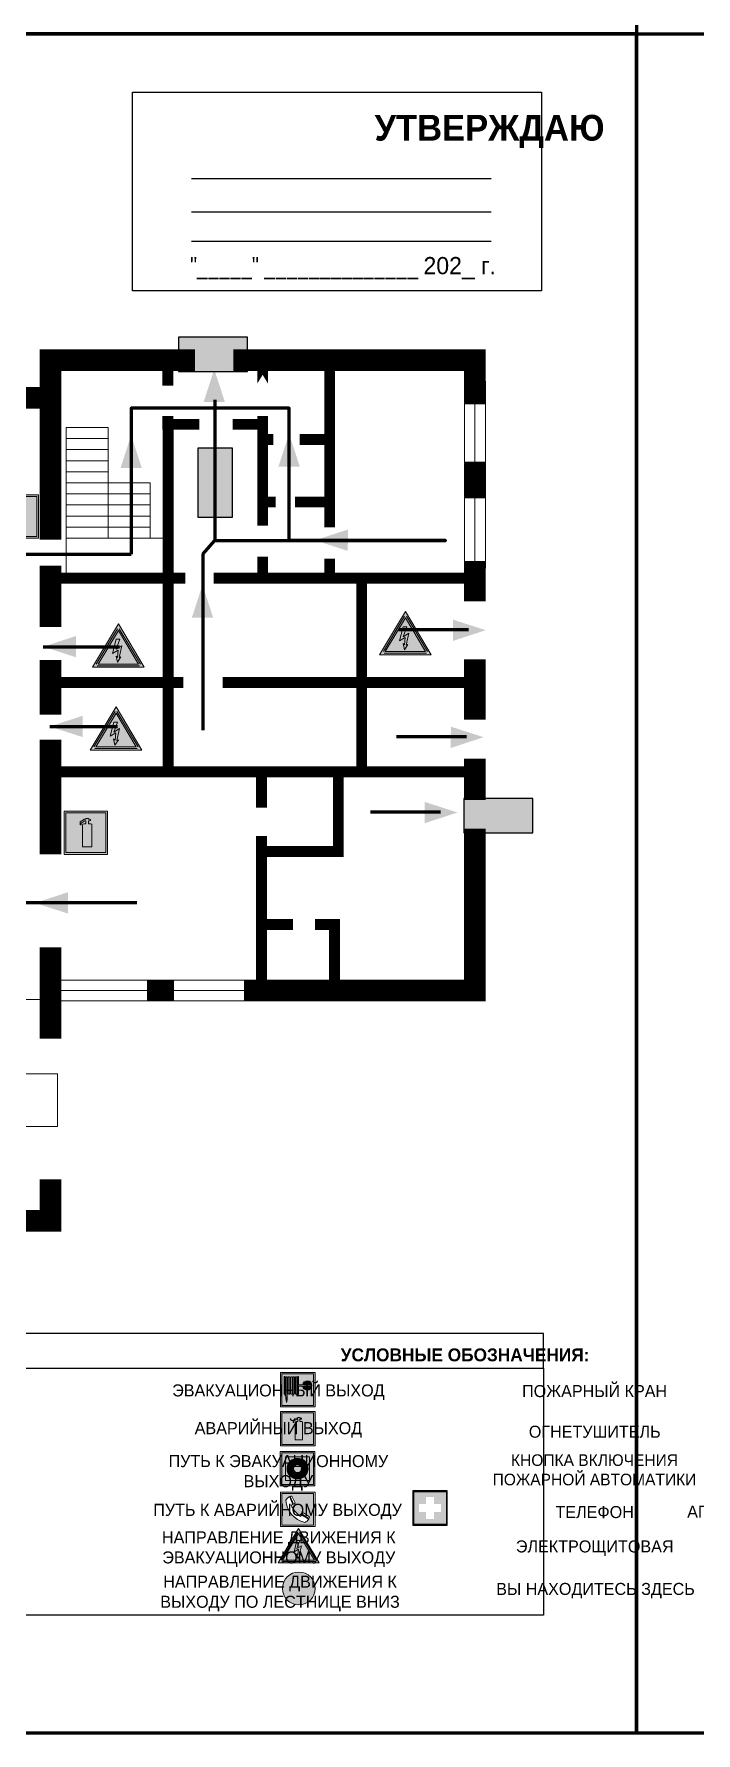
# Model space of a CAD drawing. Header units: millimetres. Extents: x 13810 to 67229, y 12374 to 21950.
# Drawn here: x 34768.5 to 34922.2, y 19878 to 20273 of the extents above; entities that cross this region are included whole.
import ezdxf

# ---------------------------------------------------------------- set-up
doc = ezdxf.new("R2010")
doc.units = ezdxf.units.MM
doc.layers.add('План_Штампы', color=7, linetype='Continuous')
doc.styles.add('обычный', font='arial.ttf')

# ---------------------------------------------------------------- blocks, each defined once
blk = doc.blocks.new('A$C3E6D3DDE')
at = {"lineweight": 5}
h = blk.add_hatch(color=40, dxfattribs=at)
h.paths.add_polyline_path([(24.1, 1.45), (16.46, -11.35), (31.74, -11.35)])
h.paths.add_polyline_path([(24.09, -0.46), (30.03, -10.41), (18.14, -10.41)], flags=16)
h.paths.add_polyline_path([(24.54, -3.08), (23.41, -6.02), (25.13, -5.01), (24.33, -8.5), (24.82, -8.27), (23.79, -9.86), (23.4, -8.04), (23.8, -8.43), (24.04, -6.29), (22.39, -7.25), (23.44, -3.08)], flags=0)
h = blk.add_hatch(color=256, dxfattribs=at)
h.paths.add_polyline_path([(24.37, 0.03, 0.567511), (23.82, 0.03), (17.59, -10.4, 0.582454), (17.86, -10.88), (30.32, -10.88, 0.582149), (30.6, -10.4)])
h.paths.add_polyline_path([(24.09, -0.46), (18.14, -10.41), (30.03, -10.41)], flags=16)
h.paths.add_polyline_path([(24.54, -3.08), (23.41, -6.02), (25.13, -5.01), (24.33, -8.5), (24.82, -8.27), (23.79, -9.86), (23.4, -8.04), (23.8, -8.43), (24.04, -6.29), (22.39, -7.25), (23.44, -3.08)], flags=0)
h = blk.add_hatch(color=40, dxfattribs=at)
h.paths.add_polyline_path([(24.09, -0.46), (18.14, -10.41), (30.03, -10.41)])
h.paths.add_polyline_path([(24.82, -8.27), (23.79, -9.86), (23.4, -8.04), (23.8, -8.43), (24.04, -6.29), (22.39, -7.25), (23.44, -3.08), (24.54, -3.08), (23.41, -6.02), (25.13, -5.01), (24.33, -8.5)], flags=16)
at = {"color": 40, "lineweight": 5}
for p, q in [((16.46, -11.35), (24.1, 1.45)), ((24.1, 1.45), (31.74, -11.35))]:
    blk.add_line(p, q, dxfattribs=at)
at = {"lineweight": 5}
for p, q in [((17.59, -10.4), (23.82, 0.03)), ((24.37, 0.03), (30.6, -10.4)), ((18.14, -10.41), (24.09, -0.46)), ((23.44, -3.08), (22.39, -7.25)), ((23.41, -6.02), (24.54, -3.08)), ((25.13, -5.01), (23.41, -6.02)), ((24.54, -3.08), (23.44, -3.08)), ((24.09, -0.46), (30.03, -10.41)), ((24.33, -8.5), (25.13, -5.01)), ((22.39, -7.25), (24.04, -6.29)), ((23.8, -8.43), (23.4, -8.04)), ((23.4, -8.04), (23.79, -9.86)), ((23.79, -9.86), (24.82, -8.27)), ((24.04, -6.29), (23.8, -8.43)), ((24.82, -8.27), (24.33, -8.5)), ((17.86, -10.88), (30.32, -10.88)), ((18.14, -10.41), (30.03, -10.41))]:
    blk.add_line(p, q, dxfattribs=at)
at = {"color": 50, "lineweight": 5}
blk.add_line((31.74, -11.35), (16.46, -11.35), dxfattribs=at)
blk = doc.blocks.new('A$C3AD82952')
at = {"true_color": 0xf5f5ff}
h = blk.add_hatch(color=7, dxfattribs=at)
h.dxf.hatch_style = 1
h.paths.add_polyline_path([(8.21, 8.73, 0.414214), (7.89, 9.05), (7.22, 9.05), (7.22, 9.92), (7.59, 9.92, 1), (7.57, 10.36), (7.22, 10.36), (7.22, 10.6), (6.43, 10.6), (6.43, 10.36), (6.01, 10.36), (4.74, 9.59), (4.74, 8.69), (4.98, 8.73), (4.98, 9.26), (6.12, 9.91), (6.43, 9.91), (6.43, 9.05), (5.76, 9.05, 0.414214), (5.44, 8.73), (5.44, 2.2), (8.21, 2.2)], flags=0)
h.paths.add_polyline_path([(12.8, 12.8), (0, 12.8), (0, 0), (12.8, 0)])
h.paths.add_polyline_path([(0.51, 12.29), (12.29, 12.29), (12.29, 0.51), (0.51, 0.51)], flags=16)
h.paths.add_polyline_path([(4.74, 9.59), (6.01, 10.36), (6.43, 10.36), (6.43, 10.6), (7.22, 10.6), (7.22, 10.36), (7.59, 10.36, -0.94586), (7.59, 9.92), (7.22, 9.92), (7.22, 9.05), (7.89, 9.05, -0.414214), (8.21, 8.73), (8.21, 2.2), (5.44, 2.2), (5.44, 8.73, -0.414214), (5.76, 9.05), (6.43, 9.05), (6.43, 9.91), (6.12, 9.91), (4.98, 9.26), (4.98, 8.73), (4.74, 8.69)], flags=0)
h = blk.add_hatch(color=242)
h.dxf.hatch_style = 1
h.paths.add_polyline_path([(12.29, 12.29), (0.51, 12.29), (0.51, 0.51), (12.29, 0.51)])
h.paths.add_polyline_path([(4.74, 8.69), (4.74, 9.59), (6.01, 10.36), (6.43, 10.36), (6.43, 10.6), (7.22, 10.6), (7.22, 10.36), (7.59, 10.36, -0.94586), (7.59, 9.92), (7.22, 9.92), (7.22, 9.05), (7.89, 9.05, -0.414214), (8.21, 8.73), (8.21, 2.2), (5.44, 2.2), (5.44, 8.73, -0.414214), (5.76, 9.05), (6.43, 9.05), (6.43, 9.91), (6.12, 9.91), (4.98, 9.26), (4.98, 8.73)], flags=16)
h = blk.add_hatch(color=7, dxfattribs=at)
h.dxf.hatch_style = 1
h.paths.add_polyline_path([(8.21, 8.73, 0.414214), (7.89, 9.05), (7.22, 9.05), (7.22, 9.92), (7.59, 9.92, 1), (7.57, 10.36), (7.22, 10.36), (7.22, 10.6), (6.43, 10.6), (6.43, 10.36), (6.01, 10.36), (4.74, 9.59), (4.74, 8.69), (4.98, 8.73), (4.98, 9.26), (6.12, 9.91), (6.43, 9.91), (6.43, 9.05), (5.76, 9.05, 0.414214), (5.44, 8.73), (5.44, 2.2), (8.21, 2.2)])
at = {"color": 242, "lineweight": 5}
for p, q in [((0, 0), (0, 12.8)), ((0, 12.8), (12.8, 12.8)), ((6.01, 10.36), (4.74, 9.59)), ((6.01, 10.36), (6.43, 10.36)), ((7.22, 10.6), (6.43, 10.6)), ((6.43, 10.6), (6.43, 10.36)), ((7.22, 10.36), (7.22, 10.6)), ((7.59, 10.36), (7.22, 10.36)), ((12.8, 0), (12.8, 12.8)), ((4.74, 9.59), (4.74, 8.69)), ((4.74, 8.69), (4.98, 8.73)), ((4.98, 9.26), (6.12, 9.91)), ((4.98, 8.73), (4.98, 9.26)), ((5.44, 2.2), (5.44, 8.73)), ((5.76, 9.05), (6.43, 9.05)), ((6.12, 9.91), (6.43, 9.91)), ((6.43, 9.91), (6.43, 9.05)), ((7.22, 9.05), (7.22, 9.92)), ((7.59, 9.92), (7.22, 9.92)), ((7.89, 9.05), (7.22, 9.05)), ((8.21, 2.2), (8.21, 8.73)), ((0, 0), (12.8, 0)), ((5.44, 2.2), (8.21, 2.2))]:
    blk.add_line(p, q, dxfattribs=at)
blk.add_lwpolyline([(0.51, 12.29), (12.29, 12.29), (12.29, 0.51), (0.51, 0.51)], close=True, dxfattribs=at)
for centre, radius, start, end in [((7.58, 10.14), 0.223, 273.1875, 86.8125), ((5.76, 8.73), 0.32, 90, 180), ((7.89, 8.73), 0.32, 0, 90)]:
    blk.add_arc(centre, radius, start, end, dxfattribs=at)
blk = doc.blocks.new('A$C7B4425F7')
at = {"true_color": 0xffffff}
blk.add_hatch(color=7, dxfattribs=at).paths.add_polyline_path([(0, 0), (-16, 0), (-16, -8), (0, -8)])
h = blk.add_hatch(color=126)
h.paths.add_polyline_path([(-0.2, -0.2), (-15.8, -0.2), (-15.8, -7.8), (-0.2, -7.8)])
h.paths.add_polyline_path([(-11.76, -2.03), (-11.76, -3.66), (-11.17, -3.66, -0.568275), (-11.17, -6.18), (-12.58, -6.18), (-12.58, -2.03)], flags=16)
h.paths.add_polyline_path([(-13.33, -4.12, -0.495768), (-13.59, -6.18), (-15.03, -6.18), (-15.03, -2.03), (-13.59, -2.03, -0.487973)], flags=16)
h.paths.add_polyline_path([(-10.25, -2.03), (-9.48, -2.03), (-9.48, -6.18), (-10.25, -6.18)], flags=16)
h.paths.add_polyline_path([(-13.84, -3.69), (-14.24, -3.69), (-14.24, -3.03), (-13.9, -3.03, -0.692621)], flags=0)
h.paths.add_polyline_path([(-9.15, -2.03), (-8.4, -2.03), (-8.04, -3.07), (-7.68, -2.03), (-6.93, -2.03), (-7.64, -4.1), (-6.93, -6.18), (-7.68, -6.18), (-8.04, -5.14), (-8.4, -6.18), (-9.15, -6.18), (-8.44, -4.1)], flags=16)
h.paths.add_polyline_path([(-11.76, -4.46), (-11.42, -4.46, -0.692621), (-11.36, -5.12), (-11.76, -5.12)], flags=0)
h.paths.add_polyline_path([(-13.9, -5.2), (-14.24, -5.2), (-14.24, -4.55), (-13.84, -4.55, -0.708038)], flags=0)
edge = h.paths.add_edge_path(flags=16)
edge.add_ellipse((-5.51, -4.08), major_axis=(0, 2.05), ratio=0.586184, start_angle=0, end_angle=360)
edge = h.paths.add_edge_path(flags=0)
edge.add_ellipse((-5.51, -4.08), major_axis=(0, 1.14), ratio=0.454828, start_angle=0, end_angle=360)
h.paths.add_polyline_path([(-4.13, -4.96, 0.377264), (-3.48, -4.52, 0.0555), (-3.16, -2.03), (-1.66, -2.03), (-1.66, -4.96), (-0.96, -4.96), (-0.96, -7.01), (-1.75, -7.01), (-1.75, -6.18), (-3.3, -6.18), (-3.3, -7.02), (-4.13, -7.02)], flags=16)
h.paths.add_polyline_path([(-2.73, -2.91), (-2.28, -2.91), (-2.28, -4.96), (-3.05, -4.96, 0.079136)], flags=0)
at = {"color": 126}
blk.add_lwpolyline([(-16, -8), (0, -8), (0, 0), (-16, 0)], close=True, dxfattribs=at)
blk = doc.blocks.new('A$C32E8229D')
at = {"true_color": 0xffffff}
blk.add_hatch(color=7, dxfattribs=at).paths.add_polyline_path([(0, 0), (0, -8), (16, -8), (16, 0)])
h = blk.add_hatch(color=126)
h.paths.add_polyline_path([(0.2, -0.2), (15.8, -0.2), (15.8, -7.8), (0.2, -7.8)])
h.paths.add_polyline_path([(13.49, -2.05), (12.08, -2.05), (11.37, -2.63, 0.162397), (11.29, -2.84), (11.29, -3.63), (10.35, -3.63), (10.35, -4.05), (11.68, -4.05), (11.68, -3.48), (12.26, -4.28), (11.29, -5.1), (11.29, -6.78), (11.85, -6.78), (11.85, -5.44), (12.8, -4.64), (12.8, -5.94), (14.46, -5.94), (14.46, -5.39), (13.45, -5.39), (13.45, -3.97), (12.46, -2.59), (13.15, -2.59), (13.69, -3.34), (14.18, -3)], flags=16)
h.paths.add_polyline_path([(10.74, -1.82, 1), (11.8, -1.82, 1)], flags=16)
h.paths.add_polyline_path([(9.39, -3.59), (5.99, -3.59), (6.56, -3.03), (5.91, -3.03), (5.1, -3.83), (5.91, -4.64), (6.56, -4.64), (5.99, -4.09), (9.39, -4.09)], flags=16)
h.paths.add_polyline_path([(4.29, -1.08), (1.72, -1.08), (1.72, -6.6), (4.29, -6.6)], flags=16)
at = {"color": 126}
blk.add_lwpolyline([(16, -8), (0, -8), (0, 0), (16, 0)], close=True, dxfattribs=at)
blk = doc.blocks.new('A$C54414219')
at = {"true_color": 0xffffff}
h = blk.add_hatch(color=7, dxfattribs=at)
h.paths.add_polyline_path([(2.39, -9.45), (2.39, -18.3), (11.23, -18.3), (11.23, -9.45)], flags=0)
h.paths.add_polyline_path([(10.71, -13.87, -1), (2.92, -13.87, -1)], flags=0)
h.paths.add_polyline_path([(8.3, -13.87, -1), (5.33, -13.87, -1)], flags=0)
h.paths.add_polyline_path([(0.41, -7.47), (0.41, -20.27), (13.21, -20.27), (13.21, -7.47)])
h.paths.add_polyline_path([(0.92, -19.77), (12.71, -19.77), (12.71, -7.98), (0.92, -7.98)], flags=16)
h.paths.add_polyline_path([(11.23, -9.45), (11.23, -18.3), (2.39, -18.3), (2.39, -9.45)], flags=0)
at = {"lineweight": 5}
h = blk.add_hatch(color=242, dxfattribs=at)
h.paths.add_polyline_path([(12.71, -7.98), (0.92, -7.98), (0.92, -19.77), (12.71, -19.77)])
h.paths.add_polyline_path([(11.23, -18.3), (2.39, -18.3), (2.39, -9.45), (11.23, -9.45)], flags=16)
h.paths.add_polyline_path([(10.71, -13.87, -1), (2.92, -13.87, -1)], flags=0)
h.paths.add_polyline_path([(8.3, -13.87, -1), (5.33, -13.87, -1)], flags=0)
at = {"true_color": 0xffffff}
h = blk.add_hatch(color=7, dxfattribs=at)
h.paths.add_polyline_path([(2.39, -9.45), (2.39, -18.3), (11.23, -18.3), (11.23, -9.45)])
h.paths.add_polyline_path([(10.71, -13.87, -1), (2.92, -13.87, -1)], flags=16)
h.paths.add_polyline_path([(8.3, -13.87, -1), (5.33, -13.87, -1)], flags=0)
at = {"lineweight": 5}
h = blk.add_hatch(color=242, dxfattribs=at)
h.paths.add_polyline_path([(2.92, -13.87, 1), (10.71, -13.87, 1)])
h.paths.add_polyline_path([(8.3, -13.87, -1), (5.33, -13.87, -1)], flags=16)
at = {"color": 242, "lineweight": 5}
for p, q in [((0.41, -20.27), (0.41, -7.47)), ((0.41, -7.47), (13.21, -7.47)), ((0.41, -7.47), (13.21, -7.47)), ((13.21, -20.27), (13.21, -7.47)), ((0.41, -20.27), (13.21, -20.27))]:
    blk.add_line(p, q, dxfattribs=at)
for points in [[(0.92, -7.98), (12.71, -7.98), (12.71, -19.77), (0.92, -19.77)], [(2.39, -9.45), (11.23, -9.45), (11.23, -18.3), (2.39, -18.3)]]:
    blk.add_lwpolyline(points, close=True, dxfattribs=at)
for radius in [3.89, 1.49]:
    blk.add_circle((6.81, -13.87), radius, dxfattribs=at)
blk = doc.blocks.new('A$C456E1F9C')
at = {"lineweight": 5}
h = blk.add_hatch(color=242, dxfattribs=at)
h.paths.add_polyline_path([(0.51, -1.47), (0.51, -13.26), (12.29, -13.26), (12.29, -1.47)])
h.paths.add_polyline_path([(5.42, -4.95, -0.254479), (4.78, -5.4), (3.52, -2.53, -0.209735), (4.23, -2.4)], flags=16)
h.paths.add_polyline_path([(8.53, -8.6), (10.87, -10.17), (10.54, -10.76), (8.03, -9.13, -0.192251)], flags=16)
h.paths.add_polyline_path([(4.61, -5.49, 0.005518), (3.87, -5.72, 0.128647), (7.49, -10.01, 0.00809), (7.83, -9.33), (10.47, -10.97, -0.16736), (8.99, -12.25, -0.327862), (1.95, -3.95, -0.166952), (3.36, -2.62)], flags=16)
at = {"color": 242, "lineweight": 5}
for p, q in [((0, -13.77), (0, -0.97)), ((12.8, -0.97), (0, -0.97)), ((4.61, -5.49), (3.36, -2.62)), ((3.52, -2.53), (4.78, -5.4)), ((4.23, -2.4), (5.42, -4.95)), ((12.8, -13.77), (12.8, -0.97)), ((7.83, -9.33), (10.47, -10.97)), ((8.03, -9.13), (10.54, -10.76)), ((10.81, -10.12), (8.53, -8.6)), ((10.54, -10.76), (10.8, -10.3)), ((10.8, -10.3), (10.81, -10.12)), ((0, -13.77), (12.8, -13.77))]:
    blk.add_line(p, q, dxfattribs=at)
blk.add_lwpolyline([(0.51, -1.47), (12.29, -1.47), (12.29, -13.26), (0.51, -13.26)], close=True, dxfattribs=at)
for centre, radius, start, end in [((4.59, -5.34), 2.99, 114.28453, 152.19739), ((11.12, -3.31), 9.19, 183.99153, 256.60086), ((4.02, -3.27), 0.891, 76.32839, 123.70924), ((14.98, -39.1), 35.17, 107.14873, 108.41345), ((13.86, -0.94), 11.08, 205.55365, 234.87622), ((4.68, -4.59), 0.824, 276.9621, 334.07228), ((-13.31, 0.8), 23.44, 332.54871, 334.40268), ((8.94, -9.5), 0.989, 114.40924, 157.93883), ((7.87, -9.46), 3, 291.92908, 329.9329)]:
    blk.add_arc(centre, radius, start, end, dxfattribs=at)
blk = doc.blocks.new('A$C18900ED3')
h = blk.add_hatch(color=126)
h.paths.add_polyline_path([(-0.18, -0.18), (-7.02, -0.18), (-7.02, -7.02), (-0.18, -7.02)])
h.paths.add_polyline_path([(-5.89, -4.46), (-5.89, -2.77), (-4.46, -2.77), (-4.46, -1.31), (-2.77, -1.31), (-2.77, -2.77), (-1.33, -2.77), (-1.33, -4.46), (-2.77, -4.46), (-2.77, -5.89), (-4.46, -5.89), (-4.46, -4.46)], flags=16)
at = {"color": 126}
for p, q in [((-7.2, 0), (-7.2, -7.2)), ((0, 0), (-7.2, 0)), ((0, -7.2), (0, 0)), ((-7.02, -7.02), (-7.02, -0.18)), ((-7.02, -0.18), (-0.18, -0.18)), ((-0.18, -0.18), (-0.18, -7.02)), ((-0.18, -7.02), (-7.02, -7.02)), ((-7.2, -7.2), (0, -7.2))]:
    blk.add_line(p, q, dxfattribs=at)
blk = doc.blocks.new('A$C37112FD5')
at = {"true_color": 0xf5f5ff}
h = blk.add_hatch(color=7, dxfattribs=at)
h.dxf.hatch_style = 1
h.paths.add_polyline_path([(12.8, -7.4), (0, -7.4), (0, -20.2), (12.8, -20.2)])
h.paths.add_polyline_path([(12.29, -7.91), (12.29, -19.69), (0.51, -19.69), (0.51, -7.91)], flags=16)
h.paths.add_polyline_path([(4.98, -9.04, -0.42597), (5.17, -9.22), (5.17, -12.25), (5.17, -15.29, -0.432244), (4.98, -15.47), (4.83, -15.47, -0.42597), (4.64, -15.29), (4.64, -12.25), (4.64, -9.22, -0.432244), (4.83, -9.04)], flags=0)
h.paths.add_polyline_path([(4.28, -9.22), (4.28, -12.25), (4.28, -15.29, -0.432244), (4.09, -15.47), (3.94, -15.47, -0.42597), (3.75, -15.29), (3.75, -12.25), (3.75, -9.22, -0.432244), (3.94, -9.04), (4.09, -9.04, -0.42597)], flags=0)
h.paths.add_polyline_path([(5.72, -9.04), (5.87, -9.04, -0.42597), (6.06, -9.22), (6.06, -12.25), (6.06, -15.29, -0.432244), (5.87, -15.47), (5.72, -15.47, -0.42597), (5.53, -15.29), (5.53, -12.25), (5.53, -9.22, -0.432244)], flags=0)
h.paths.add_polyline_path([(6.42, -8.9), (6.5, -8.9, -0.42597), (6.69, -9.08), (6.69, -12.03), (8.21, -12.03, -15.824349), (8.21, -12.47), (6.69, -12.47), (6.69, -15.42, -0.432244), (6.5, -15.6), (6.42, -15.6)], flags=0)
h.paths.add_polyline_path([(3.39, -9.22), (3.39, -12.25), (3.39, -15.29, -0.432244), (3.2, -15.47), (3.05, -15.47, -0.42597), (2.85, -15.29), (2.85, -12.25), (2.85, -9.22, -0.432244), (3.05, -9.04), (3.2, -9.04, -0.42597)], flags=0)
h.paths.add_polyline_path([(2.5, -9.22), (2.5, -16.71), (1.96, -16.71), (1.96, -9.22, -0.432244), (2.15, -9.04), (2.31, -9.04, -0.42597)], flags=0)
h.paths.add_polyline_path([(1.61, -8.9), (1.61, -15.6), (1.57, -15.6, -0.42597), (1.37, -15.42), (1.37, -12.03), (1.37, -9.09, -0.432244), (1.57, -8.9)], flags=0)
h.paths.add_polyline_path([(9.76, -10.81), (9.76, -12.03), (8.49, -12.03, -0.336371)], flags=0)
h.paths.add_polyline_path([(8.49, -12.47), (9.76, -12.47), (9.76, -13.7, -0.336371)], flags=0)
h.paths.add_polyline_path([(10.11, -10.81, -0.336371), (11.38, -12.03), (10.11, -12.03)], flags=0)
h.paths.add_polyline_path([(10.11, -12.47), (11.38, -12.47, -0.336371), (10.11, -13.7)], flags=0)
h.paths.add_polyline_path([(2.5, -16.84), (2.5, -17.05), (1.97, -17.05), (1.97, -16.84)], flags=0)
h.paths.add_polyline_path([(2.5, -17.24, -0.033778), (2.24, -18.6, -0.033778), (1.97, -17.24)], flags=0)
h = blk.add_hatch(color=242)
h.dxf.hatch_style = 1
h.paths.add_polyline_path([(12.29, -7.91), (0.51, -7.91), (0.51, -19.69), (12.29, -19.69)])
h.paths.add_polyline_path([(6.42, -15.6), (6.42, -8.9), (6.5, -8.9, -0.42597), (6.69, -9.08), (6.69, -12.03), (8.21, -12.03, -15.824349), (8.21, -12.47), (6.69, -12.47), (6.69, -15.42, -0.432244), (6.5, -15.6)], flags=16)
h.paths.add_polyline_path([(5.87, -15.47), (5.72, -15.47, -0.42597), (5.53, -15.29), (5.53, -12.25), (5.53, -9.22, -0.432244), (5.72, -9.04), (5.87, -9.04, -0.42597), (6.06, -9.22), (6.06, -12.25), (6.06, -15.29, -0.432244)], flags=16)
h.paths.add_polyline_path([(4.98, -15.47), (4.83, -15.47, -0.42597), (4.64, -15.29), (4.64, -12.25), (4.64, -9.22, -0.432244), (4.83, -9.04), (4.98, -9.04, -0.42597), (5.17, -9.22), (5.17, -12.25), (5.17, -15.29, -0.432244)], flags=16)
h.paths.add_polyline_path([(4.09, -15.47), (3.94, -15.47, -0.42597), (3.75, -15.29), (3.75, -12.25), (3.75, -9.22, -0.432244), (3.94, -9.04), (4.09, -9.04, -0.42597), (4.28, -9.22), (4.28, -12.25), (4.28, -15.29, -0.432244)], flags=16)
h.paths.add_polyline_path([(3.2, -15.47), (3.05, -15.47, -0.42597), (2.85, -15.29), (2.85, -12.25), (2.85, -9.22, -0.432244), (3.05, -9.04), (3.2, -9.04, -0.42597), (3.39, -9.22), (3.39, -12.25), (3.39, -15.29, -0.432244)], flags=16)
h.paths.add_polyline_path([(2.5, -17.05), (1.97, -17.05), (1.97, -16.84), (2.5, -16.84)], flags=16)
h.paths.add_polyline_path([(2.5, -17.24, -0.033778), (2.24, -18.6, -0.033778), (1.97, -17.24)], flags=16)
h.paths.add_polyline_path([(2.5, -16.71), (1.96, -16.71), (1.96, -9.22, -0.432244), (2.15, -9.04), (2.31, -9.04, -0.42597), (2.5, -9.22)], flags=16)
h.paths.add_polyline_path([(1.61, -15.6), (1.57, -15.6, -0.42597), (1.37, -15.42), (1.37, -12.03), (1.37, -9.09, -0.432244), (1.57, -8.9), (1.61, -8.9)], flags=16)
h.paths.add_polyline_path([(8.49, -12.47), (9.76, -12.47), (9.76, -13.7, -0.336371)], flags=0)
h.paths.add_polyline_path([(10.11, -13.7), (10.11, -12.47), (11.38, -12.47, -0.336371)], flags=0)
h.paths.add_polyline_path([(8.49, -12.03, -0.336371), (9.76, -10.81), (9.76, -12.03)], flags=0)
h.paths.add_polyline_path([(10.11, -12.03), (10.11, -10.81, -0.336371), (11.38, -12.03)], flags=0)
h = blk.add_hatch(color=7, dxfattribs=at)
h.dxf.hatch_style = 1
h.paths.add_polyline_path([(1.61, -8.9), (1.57, -8.9, 0.432244), (1.37, -9.09), (1.37, -12.03), (1.37, -15.42, 0.42597), (1.57, -15.6), (1.61, -15.6)])
h.paths.add_polyline_path([(2.5, -9.22, 0.42597), (2.31, -9.04), (2.15, -9.04, 0.432244), (1.96, -9.22), (1.96, -16.71), (2.5, -16.71)])
h.paths.add_polyline_path([(2.5, -16.84), (1.97, -16.84), (1.97, -17.05), (2.5, -17.05)])
h.paths.add_polyline_path([(2.5, -17.24), (1.97, -17.24, 0.033778), (2.24, -18.6, 0.033778)])
h.paths.add_polyline_path([(3.39, -12.25), (3.39, -9.22, 0.42597), (3.2, -9.04), (3.05, -9.04, 0.432244), (2.85, -9.22), (2.85, -12.25), (2.85, -15.29, 0.42597), (3.05, -15.47), (3.2, -15.47, 0.432244), (3.39, -15.29)])
h.paths.add_polyline_path([(4.28, -12.25), (4.28, -9.22, 0.42597), (4.09, -9.04), (3.94, -9.04, 0.432244), (3.75, -9.22), (3.75, -12.25), (3.75, -15.29, 0.42597), (3.94, -15.47), (4.09, -15.47, 0.432244), (4.28, -15.29)])
h.paths.add_polyline_path([(5.17, -12.25), (5.17, -9.22, 0.42597), (4.98, -9.04), (4.83, -9.04, 0.432244), (4.64, -9.22), (4.64, -12.25), (4.64, -15.29, 0.42597), (4.83, -15.47), (4.98, -15.47, 0.432244), (5.17, -15.29)])
h.paths.add_polyline_path([(6.06, -12.25), (6.06, -9.22, 0.42597), (5.87, -9.04), (5.72, -9.04, 0.432244), (5.53, -9.22), (5.53, -12.25), (5.53, -15.29, 0.42597), (5.72, -15.47), (5.87, -15.47, 0.432244), (6.06, -15.29)])
h.paths.add_polyline_path([(6.69, -12.47), (8.21, -12.47, 15.824349), (8.21, -12.03), (6.69, -12.03), (6.69, -9.08, 0.42597), (6.5, -8.9), (6.42, -8.9), (6.42, -15.6), (6.5, -15.6, 0.432244), (6.69, -15.42)])
h.paths.add_polyline_path([(8.49, -12.47), (9.76, -12.47), (9.76, -13.7, -0.336371)], flags=16)
h.paths.add_polyline_path([(8.49, -12.03, -0.336371), (9.76, -10.81), (9.76, -12.03)], flags=16)
h.paths.add_polyline_path([(10.11, -12.47), (11.38, -12.47, -0.336371), (10.11, -13.7)], flags=16)
h.paths.add_polyline_path([(10.11, -12.03), (10.11, -10.81, -0.336371), (11.38, -12.03)], flags=16)
h = blk.add_hatch(color=242)
h.dxf.hatch_style = 1
h.paths.add_polyline_path([(9.76, -10.81, 0.336371), (8.49, -12.03), (9.76, -12.03)])
h.paths.add_polyline_path([(10.11, -10.81), (10.11, -12.03), (11.38, -12.03, 0.336371)])
h.paths.add_polyline_path([(11.38, -12.47), (10.11, -12.47), (10.11, -13.7, 0.336371)])
h.paths.add_polyline_path([(9.76, -12.47), (8.49, -12.47, 0.336371), (9.76, -13.7)])
at = {"color": 242, "lineweight": 5}
for p, q in [((0, -20.2), (0, -7.4)), ((0, -7.4), (12.8, -7.4)), ((1.37, -12.03), (1.37, -9.08)), ((1.37, -12.03), (1.37, -15.42)), ((1.57, -8.9), (1.61, -8.9)), ((1.61, -8.9), (1.61, -15.6)), ((1.96, -16.71), (1.96, -9.22)), ((2.15, -9.04), (2.31, -9.04)), ((2.5, -16.71), (2.5, -9.22)), ((2.85, -12.25), (2.85, -9.22)), ((2.85, -12.25), (2.85, -15.29)), ((3.05, -9.04), (3.2, -9.04)), ((3.39, -12.25), (3.39, -9.22)), ((3.39, -12.25), (3.39, -15.29)), ((3.75, -12.25), (3.75, -9.22)), ((3.75, -12.25), (3.75, -15.29)), ((3.94, -9.04), (4.09, -9.04)), ((4.28, -12.25), (4.28, -9.22)), ((4.28, -12.25), (4.28, -15.29)), ((4.64, -12.25), (4.64, -9.22)), ((4.64, -12.25), (4.64, -15.29)), ((4.83, -9.04), (4.98, -9.04)), ((5.17, -12.25), (5.17, -9.22)), ((5.17, -12.25), (5.17, -15.29)), ((5.53, -12.25), (5.53, -9.22)), ((5.53, -12.25), (5.53, -15.29)), ((5.72, -9.04), (5.87, -9.04)), ((6.06, -12.25), (6.06, -9.22)), ((6.06, -12.25), (6.06, -15.29)), ((6.42, -8.9), (6.42, -15.6)), ((6.5, -8.9), (6.42, -8.9)), ((6.69, -12.03), (6.69, -9.08)), ((8.21, -12.03), (6.69, -12.03)), ((8.21, -12.47), (6.69, -12.47)), ((6.69, -12.47), (6.69, -15.42)), ((9.76, -12.03), (8.49, -12.03)), ((9.76, -12.47), (8.49, -12.47)), ((9.76, -10.81), (9.76, -12.03)), ((9.76, -12.47), (9.76, -13.7)), ((10.11, -10.81), (10.11, -12.03)), ((11.38, -12.03), (10.11, -12.03)), ((11.38, -12.47), (10.11, -12.47)), ((10.11, -12.47), (10.11, -13.7)), ((12.8, -20.2), (12.8, -7.4)), ((1.57, -15.6), (1.61, -15.6)), ((1.96, -16.71), (2.5, -16.71)), ((1.97, -16.84), (2.5, -16.84)), ((1.97, -17.05), (1.97, -16.84)), ((2.5, -17.05), (1.97, -17.05)), ((1.97, -17.24), (2.5, -17.24)), ((2.5, -16.84), (2.5, -17.05)), ((3.05, -15.47), (3.2, -15.47)), ((3.94, -15.47), (4.09, -15.47)), ((4.83, -15.47), (4.98, -15.47)), ((5.72, -15.47), (5.87, -15.47)), ((6.42, -15.6), (6.5, -15.6)), ((0, -20.2), (12.8, -20.2))]:
    blk.add_line(p, q, dxfattribs=at)
blk.add_lwpolyline([(0.51, -7.91), (12.29, -7.91), (12.29, -19.69), (0.51, -19.69)], close=True, dxfattribs=at)
for centre, radius, start, end in [((1.56, -9.09), 0.182, 87.10267, 180.60715), ((2.15, -9.22), 0.182, 87.10267, 180.60715), ((2.32, -9.22), 0.182, 359.39285, 92.89733), ((3.04, -9.22), 0.182, 87.10267, 180.60715), ((3.21, -9.22), 0.182, 359.39285, 92.89733), ((3.93, -9.22), 0.182, 87.10267, 180.60715), ((4.1, -9.22), 0.182, 359.39285, 92.89733), ((4.82, -9.22), 0.182, 87.10267, 180.60715), ((4.99, -9.22), 0.182, 359.39285, 92.89733), ((5.71, -9.22), 0.182, 87.10267, 180.60715), ((5.88, -9.22), 0.182, 359.39285, 92.89733), ((6.51, -9.09), 0.182, 359.39285, 92.89733), ((9.93, -12.25), 1.74, 187.23185, 172.76815), ((9.93, -12.25), 1.46, 96.99266, 171.35851), ((9.93, -12.25), 1.46, 188.64149, 263.00734), ((9.93, -12.25), 1.46, 8.64149, 83.00734), ((9.93, -12.25), 1.46, 276.99266, 351.35851), ((1.56, -15.42), 0.182, 179.39285, 272.89733), ((12.17, -15.98), 10.27, 187.04098, 194.7793), ((-7.7, -15.98), 10.27, 345.2207, 352.95902), ((3.04, -15.29), 0.182, 179.39285, 272.89733), ((3.21, -15.29), 0.182, 267.10267, 0.60715), ((3.93, -15.29), 0.182, 179.39285, 272.89733), ((4.1, -15.29), 0.182, 267.10267, 0.60715), ((4.82, -15.29), 0.182, 179.39285, 272.89733), ((4.99, -15.29), 0.182, 267.10267, 0.60715), ((5.71, -15.29), 0.182, 179.39285, 272.89733), ((5.88, -15.29), 0.182, 267.10267, 0.60715), ((6.51, -15.42), 0.182, 267.10267, 0.60715)]:
    blk.add_arc(centre, radius, start, end, dxfattribs=at)
blk = doc.blocks.new('A$C7B8C2D5B')
at = {"lineweight": 0}
h = blk.add_hatch(color=5, dxfattribs=at)
h.dxf.hatch_style = 1
h.paths.add_polyline_path([(1.4, -3.02, 1), (-2.11, -3.02, 1)])
at = {"color": 5, "lineweight": 0}
blk.add_circle((-0.36, -3.02), 1.75, dxfattribs=at)

msp = doc.modelspace()

# ---------------------------------------------------------------- linework, layer by layer
at = {"color": 2, "lineweight": 100}
for points in [[(34308.39, 20668), (34908.39, 20668), (34908.39, 20273), (34308.39, 20273)], [(34308.39, 20273), (34908.39, 20273), (34908.39, 19878), (34308.39, 19878)], [(34908.39, 20273), (35508.39, 20273), (35508.39, 19878), (34908.39, 19878)]]:
    msp.add_lwpolyline(points, close=True, dxfattribs=at)
for points in [[(34791.33, 20259.45), (34886.33, 20259.45), (34886.33, 20213.25), (34791.33, 20213.25)], [(34743, 19962.83), (34886.77, 19962.83), (34886.77, 19970.88), (34743, 19970.88)], [(34743, 19962.83), (34886.77, 19962.83), (34886.77, 19905.43), (34743, 19905.43)]]:
    msp.add_lwpolyline(points, close=True)
for points in [[(34805.08, 20239.41), (34874.61, 20239.41)], [(34805.08, 20231.65), (34874.61, 20231.65)], [(34805.08, 20224.86), (34874.61, 20224.86)]]:
    msp.add_lwpolyline(points)
at = {"lineweight": 100, "const_width": 5.04}
for points in [[(34522.69, 20188.42), (34772.33, 20188.42), (34772.33, 20197.13), (34805.84, 20197.13)], [(34814.73, 20197.13), (34870.84, 20197.13), (34870.84, 20186.88)], [(34772.33, 20188.42), (34772.33, 20155.46)], [(34870.84, 20173.57), (34870.84, 20165.04)], [(34870.84, 20150.46), (34870.84, 20141.11)], [(34772.33, 20149.37), (34772.33, 20135.1)], [(34772.33, 20127.45), (34772.33, 20114.75)], [(34870.84, 20127.63), (34870.84, 20113.6)], [(34772.33, 20108.94), (34772.33, 20082.26)], [(34870.84, 20104.52), (34870.84, 20094.89)], [(34870.84, 20088.28), (34870.84, 20050.59), (34817.23, 20050.59)], [(34772.33, 20060.64), (34772.33, 20039.45)], [(34800.96, 20050.59), (34794.71, 20050.59)], [(34340.87, 19997.06), (34772.33, 19997.06), (34772.33, 20006.73)]]:
    msp.add_lwpolyline(points, dxfattribs=at)
at = {"lineweight": 0, "const_width": 2.52}
for points in [[(34799.55, 20196.67), (34799.55, 20191.25)], [(34837.14, 20158.33), (34837.14, 20196.54), (34837.14, 20164.18), (34829.1, 20164.18)], [(34799.55, 20184.17), (34799.55, 20182.23), (34806.88, 20182.23)], [(34814.6, 20182.23), (34821.57, 20182.23), (34821.57, 20184.17)], [(34821.57, 20184.17), (34821.57, 20158.71)], [(34812.29, 20122.22), (34870.07, 20122.22), (34844.55, 20122.22), (34844.55, 20146.47), (34844.55, 20101.44), (34870.07, 20101.44), (34771.74, 20101.44), (34799.64, 20101.44), (34799.64, 20182.15)], [(34821.57, 20178.71), (34824.03, 20178.71)], [(34837.14, 20178.71), (34830.2, 20178.71)], [(34821.57, 20164.18), (34824.57, 20164.18)], [(34821.57, 20151.49), (34821.57, 20147.38)], [(34837.14, 20146.14), (34837.14, 20150.99)], [(34772.92, 20146.47), (34803.65, 20146.47)], [(34810.19, 20146.47), (34868.94, 20146.47)], [(34771.84, 20122.22), (34803.16, 20122.22)], [(34821.29, 20093.09), (34821.29, 20101.44)], [(34839.14, 20101.44), (34839.14, 20082.93), (34821.29, 20082.93)], [(34821.29, 20050.59), (34821.29, 20086.52)], [(34821.29, 20065.96), (34828.6, 20065.96)], [(34833.69, 20065.96), (34838.27, 20065.96), (34838.27, 20051.46)]]:
    msp.add_lwpolyline(points, dxfattribs=at)
msp.add_lwpolyline([(34821.57, 20191.7), (34821.57, 20195.8)], close=True, dxfattribs=at)
at = {"lineweight": 0}
for points in [[(34868.43, 20149.15), (34868.43, 20192.71)], [(34870.84, 20150.46), (34870.84, 20194.02)], [(34873.36, 20148.77), (34873.36, 20192.32)], [(34817.23, 20050.59), (34772.58, 20050.59)], [(34817.89, 20053.04), (34773.23, 20053.04)], [(34730.58, 20048.54), (34772.69, 20048.54)], [(34817.89, 20048.19), (34773.23, 20048.19)]]:
    msp.add_lwpolyline(points, dxfattribs=at)
at = {"color": 126, "lineweight": 100, "true_color": 0x008754}
for points in [[(34810.45, 20186.02), (34791.01, 20186.02), (34791.01, 20152.06)], [(34810.45, 20187.98), (34810.45, 20155.27), (34864.03, 20155.27), (34827.71, 20155.27), (34827.71, 20183.71)], [(34827.71, 20183.71), (34827.71, 20186.02), (34810.45, 20186.02)], [(34807.65, 20152.06), (34810.45, 20155.27)], [(34792.34, 20070.98), (34748.55, 20070.98), (34748.55, 20152.06), (34750.32, 20152.06)], [(34750.32, 20152.06), (34791.01, 20152.06)], [(34807.65, 20152.06), (34807.65, 20111.14)], [(34869.39, 20134.47), (34853.13, 20134.47)], [(34770.6, 20130.55), (34788.29, 20130.55)], [(34772.15, 20112), (34787.85, 20112)], [(34868.91, 20109.59), (34852.65, 20109.59)], [(34862.86, 20092.09), (34846.6, 20092.09)]]:
    msp.add_lwpolyline(points, dxfattribs=at)
at = {"lineweight": 0}
for points in [[(34775.92, 20178.96), (34785.69, 20178.96), (34785.69, 20181.53), (34775.92, 20181.53)], [(34775.92, 20176.38), (34785.69, 20176.38), (34785.69, 20178.96), (34775.92, 20178.96)], [(34775.92, 20173.8), (34785.69, 20173.8), (34785.69, 20176.38), (34775.92, 20176.38)], [(34775.92, 20171.23), (34785.69, 20171.23), (34785.69, 20173.8), (34775.92, 20173.8)], [(34775.92, 20168.65), (34785.69, 20168.65), (34785.69, 20171.23), (34775.92, 20171.23)], [(34775.92, 20166.07), (34785.69, 20166.07), (34785.69, 20168.65), (34775.92, 20168.65)], [(34775.92, 20163.5), (34785.69, 20163.5), (34785.69, 20166.07), (34775.92, 20166.07)], [(34785.69, 20166.07), (34795.46, 20166.07), (34795.46, 20168.65), (34785.69, 20168.65)], [(34785.69, 20163.5), (34795.46, 20163.5), (34795.46, 20166.07), (34785.69, 20166.07)], [(34775.92, 20160.92), (34785.69, 20160.92), (34785.69, 20163.5), (34775.92, 20163.5)], [(34775.92, 20158.34), (34785.69, 20158.34), (34785.69, 20160.92), (34775.92, 20160.92)], [(34785.69, 20160.92), (34795.46, 20160.92), (34795.46, 20163.5), (34785.69, 20163.5)], [(34785.69, 20158.34), (34795.46, 20158.34), (34795.46, 20160.92), (34785.69, 20160.92)], [(34775.92, 20155.77), (34785.69, 20155.77), (34785.69, 20158.34), (34775.92, 20158.34)], [(34785.69, 20155.77), (34795.46, 20155.77), (34795.46, 20158.34), (34785.69, 20158.34)], [(34775.92, 20155.77), (34799.36, 20155.77), (34799.36, 20146.71), (34775.92, 20146.71)], [(34492.31, 20031.25), (34773.95, 20031.25), (34773.95, 20019.02), (34492.31, 20019.02)]]:
    msp.add_lwpolyline(points, close=True, dxfattribs=at)
at = {"layer": 'План_Штампы', "color": 126, "true_color": 0x008754}
for points in [[(34812.82, 20187.42), (34807.86, 20187.43), (34810.32, 20195.03)], [(34793.52, 20172.08), (34788.57, 20172.09), (34791.02, 20179.7)], [(34830.2, 20172.43), (34825.24, 20172.44), (34827.7, 20180.05)], [(34841.36, 20157.79), (34841.35, 20152.83), (34833.75, 20155.29)], [(34810.09, 20137.28), (34805.13, 20137.29), (34807.59, 20144.89)], [(34865.75, 20131.89), (34865.76, 20136.85), (34873.37, 20134.39)], [(34778.22, 20133.05), (34778.2, 20128.1), (34770.6, 20130.55)], [(34779.77, 20114.5), (34779.76, 20109.54), (34772.15, 20112)], [(34865.26, 20107.01), (34865.28, 20111.96), (34872.88, 20109.51)], [(34859.22, 20089.51), (34859.23, 20094.46), (34866.83, 20092)], [(34776.34, 20073.47), (34776.33, 20068.52), (34768.72, 20070.97)]]:
    msp.add_solid(points, dxfattribs=at)

# ---------------------------------------------------------------- block references
at = {"xscale": -1, "rotation": 90}
msp.add_blockref('A$C32E8229D', (34806.54, 20176.7), dxfattribs=at)
for name, p, xscale, yscale, zscale in [('A$C3AD82952', (34759.41, 20155.79), 0.7875000000000001, 0.7875000000000001, 0.7875000000000001), ('A$C3E6D3DDE', (34835.75, 20137.61), 0.7875000000000001, 0.7875000000000001, 0.7875000000000001), ('A$C3E6D3DDE', (34769.09, 20134.7), 0.7875000000000001, 0.7875000000000001, 0.7875000000000001), ('A$C3E6D3DDE', (34768.54, 20115.45), 0.7875000000000001, 0.7875000000000001, 0.7875000000000001), ('A$C3AD82952', (34775.47, 20082.27), 0.7875000000000001, 0.7875000000000001, 0.7875000000000001), ('A$C37112FD5', (34825.73, 19966.46), 0.6249984004534781, 0.6249984004534781, 0.6249984004534781), ('A$C3AD82952', (34825.73, 19944.76), 0.625, 0.625, 0.625), ('A$C54414219', (34825.42, 19948.13), 0.625, 0.625, 0.625), ('A$C456E1F9C', (34825.73, 19934.59), 0.625, 0.625, 0.625), ('A$C18900ED3', (34864.46, 19934.31), 1.111111111007631, 1.111111111007631, 1.111111111007631), ('A$C3E6D3DDE', (34814.86, 19924.66), 0.625, 0.625, 0.625), ('A$C7B8C2D5B', (34830.76, 19918.19), 2.177419353276491, 2.177419353276491, 2.177419353276491)]:
    msp.add_blockref(name, p, dxfattribs=dict(xscale=xscale, yscale=yscale, zscale=zscale))
at = {"layer": 'План_Штампы'}
for p in [(34818.04, 20202.53), (34884.32, 20095.25)]:
    msp.add_blockref('A$C7B4425F7', p, dxfattribs=at)

# ---------------------------------------------------------------- texts
at = {"lineweight": 0, "attachment_point": 5, "style": 'обычный'}
for s, insert, char_height, width in [('\\pi-18,l18,t18;{\\fProxima Nova Rg|b1|i0|c204|p2;УТВЕРЖДАЮ\\H1.1997x; }', (34874.27, 20250.33), 6, 126.6484), ('{\\fArial Narrow|b0|i0|c204|p34;"_____" ______________ \\fProxima Nova Rg|b0|i0|c204|p2;202_ г. }', (34840.23, 20218.57), 4, 78.6503), ('{\\fProxima Nova Rg|b1|i0|c204|p2;УСЛОВНЫЕ ОБОЗНАЧЕНИЯ:\\H1.1997x; }', (34868.59, 19965.89), 3, 175.1736), ('\\pi-8.4,l8.4,t8.4;{\\fProxima Nova Rg|b0|i0|c204|p2;ЭВАКУАЦИОННЫЙ ВЫХОД\\H1.6404x; }', (34825.22, 19957.24), 2.8, 126.6484), ('\\pi-8.4,l8.4,t8.4;{\\fProxima Nova Rg|b0|i0|c204|p2;ПОЖАРНЫЙ КРАН\\H1.6404x; }', (34898.67, 19957.47), 2.8, 126.6484), ('\\pi-8.4,l8.4,t8.4;{\\fProxima Nova Rg|b0|i0|c204|p2;АВАРИЙНЫЙ ВЫХОД\\H1.6404x; }', (34825.23, 19948.47), 2.8, 126.6484), ('\\pi-8.4,l8.4,t8.4;{\\fProxima Nova Rg|b0|i0|c204|p2;ОГНЕТУШИТЕЛЬ\\H1.1997x; }', (34898.7, 19948.03), 2.8, 126.6484), ('\\pi-8.4,l8.4,t8.4;{\\fProxima Nova Rg|b0|i0|c204|p2;ПУТЬ К ЭВАКУАЦИОННОМУ \\PВЫХОДУ }', (34825.22, 19938.48), 2.8, 126.6484), ('\\pi-8.1,l8.1,t8.1;{\\fProxima Nova Rg|b0|i0|c204|p2;КНОПКА ВКЛЮЧЕНИЯ\\PПОЖАРНОЙ АВТОМАТИКИ}', (34898.64, 19939.17), 2.7, 126.6484), ('\\pi-8.4,l8.4,t8.4;{\\fProxima Nova Rg|b0|i0|c204|p2;ПУТЬ К АВАРИЙНОМУ ВЫХОДУ \\H1.6404x; }', (34825.03, 19929.48), 2.8, 126.6484), ('\\pi-8.4,l8.4,t8.4;{\\fProxima Nova Rg|b0|i0|c204|p2;ТЕЛЕФОН\\H1.1997x; }', (34898.68, 19929.35), 2.8, 126.6484), ('\\pi-8.4,l8.4,t8.4;{\\fProxima Nova Rg|b0|i0|c204|p2;АПТЕЧКА\\H1.1667x; }', (34928.74, 19929.44), 2.8, 126.6484), ('\\pi-8.4,l8.4,t8.4;{\\fProxima Nova Rg|b0|i0|c204|p2;НАПРАВЛЕНИЕ ДВИЖЕНИЯ К \\PЭВАКУАЦИОННОМУ ВЫХОДУ}', (34825.32, 19920.75), 2.8, 126.6484), ('\\pi-8.4,l8.4,t8.4;{\\fProxima Nova Rg|b0|i0|c204|p2;ЭЛЕКТРОЩИТОВАЯ\\H1.1997x; }', (34898.69, 19920.97), 2.8, 126.6484), ('\\pi-8.4,l8.4,t8.4;{\\fProxima Nova Rg|b0|i0|c204|p2;НАПРАВЛЕНИЕ ДВИЖЕНИЯ К \\PВЫХОДУ ПО ЛЕСТНИЦЕ ВНИЗ}', (34825.61, 19910.44), 2.8, 126.6484), ('\\pi-8.4,l8.4,t8.4;{\\fProxima Nova Rg|b0|i0|c204|p2;ВЫ НАХОДИТЕСЬ ЗДЕСЬ\\H1.1997x; }', (34898.88, 19911.09), 2.8, 126.6484)]:
    msp.add_mtext(s, dxfattribs=dict(at, insert=insert, char_height=char_height, width=width))

doc.saveas('drawing.dxf')
